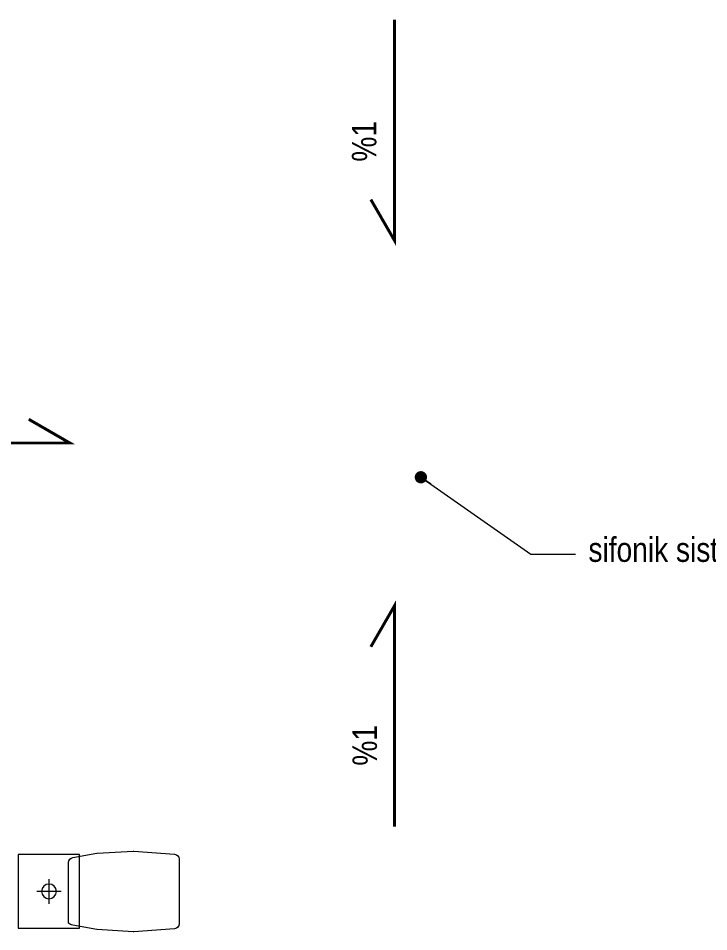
# Model space of a CAD drawing. Extents: x -1417 to 34975, y -245 to 8298.
# Drawn here: x 31801.3 to 32082.7, y 1836.1 to 2208.2 of the extents above; entities that cross this region are included whole.
import ezdxf
from ezdxf.enums import TextEntityAlignment as Align

# ---------------------------------------------------------------- set-up
doc = ezdxf.new("R2010")
doc.units = 0
doc.layers.get('0').update_dxf_attribs({"color": 9, "lineweight": 9})
doc.layers.add('06C', color=9, linetype='Continuous', lineweight=9)
doc.layers.add('21', color=9, linetype='Continuous', lineweight=9)
doc.styles.add('MuuM_TEXT-STANDART', font='ARIALN.TTF')
doc.dimstyles.new('MuuM_DIM100', dxfattribs={"dimscale": 10, "dimtxt": 2, "dimasz": 1, "dimexe": 1, "dimexo": 1, "dimgap": 1, "dimtad": 1, "dimdec": 1, "dimrnd": 0.5, "dimdsep": 46, "dimtxsty": 'MuuM_TEXT-STANDART', "dimblk": 'ARCHTICK', "dimcen": 0, "dimdle": 0.15, "dimclrd": 256, "dimclre": 256, "dimclrt": 256, "dimadec": 0, "dimazin": 0, "dimtfac": 5, "dimtdec": 1, "dimtix": 1, "dimtmove": 2, "dimatfit": 3, "dimldrblk": 'DOT', "dimfxl": 0.2, "dimtolj": 1, "dimlwd": -1, "dimlwe": -1, "dimarcsym": 0})

# ---------------------------------------------------------------- blocks, each defined once
blk = doc.blocks.new('_ArchTick')
at = {"color": 0, "linetype": 'ByBlock', "const_width": 0.15}
blk.add_lwpolyline([(-0.5, -0.5), (0.5, 0.5)], dxfattribs=at)
blk = doc.blocks.new('_Dot')
at = {"color": 0, "linetype": 'ByBlock', "lineweight": -2}
blk.add_line((-0.5, 0), (-1, 0), dxfattribs=at)
at = {"color": 0, "linetype": 'ByBlock', "const_width": 0.5}
blk.add_lwpolyline([(-0.25, 0, 1), (0.25, 0, 1)], format="xyb", close=True, dxfattribs=at)
blk = doc.blocks.new('ARKTOS')
for p, q in [((-8, -5), (-8, 5)), ((-3, 0), (-13, 0))]:
    blk.add_line(p, q)
blk.add_lwpolyline([(-20.5, 15), (4.5, 15), (4.5, -15), (-20.5, -15)], close=True)
at = {"linetype": 'ByBlock'}
for points in [[(0, -11.83, 0.363965), (1.65, -13.8), (11.44, -15.53, 0.029047), (11.67, -15.56), (26.26, -16.41, 0.033251), (26.53, -16.41), (43.16, -15.17, 0.392539), (45.01, -13.17), (45.01, 13.17, 0.392539), (43.16, 15.17), (26.53, 16.41, 0.033251), (26.26, 16.41), (11.67, 15.56, 0.029047), (11.44, 15.53), (1.65, 13.8, 0.047994), (0, 12.97), (0, -11.83)], [(0, -11.83, 0.229142), (0.76, -13.4, 0.044394)]]:
    blk.add_lwpolyline(points, format="xyb", dxfattribs=at)
blk.add_circle((-8, 0), 3)
blk = doc.blocks.new('p-vw-catiaydinlatmaelemanlari')
at = {"layer": '06C', "color": 0, "linetype": 'ByBlock', "xscale": -1, "rotation": 180}
blk.add_blockref('ARKTOS', (31821.86, 1852.5), dxfattribs=at)

msp = doc.modelspace()

# ---------------------------------------------------------------- linework, layer by layer
at = {"layer": '21', "const_width": 1.2}
for points in [[(31954.68, 2207.56), (31954.68, 2117.56), (31945, 2134.32)], [(31732.37, 2035.15), (31822.37, 2035.15), (31805.6, 2044.83)], [(31954.68, 1878.93), (31954.68, 1968.93), (31945, 1952.16)]]:
    msp.add_lwpolyline(points, dxfattribs=at)

# ---------------------------------------------------------------- block references
msp.add_blockref('p-vw-catiaydinlatmaelemanlari', (0, 0))

# ---------------------------------------------------------------- texts
at = {"layer": '21', "style": 'MuuM_TEXT-STANDART'}
msp.add_text('sifonik sistem çatı süzgeci', height=10, dxfattribs=at).set_placement((32033.66, 1996.74), align=Align.TOP_LEFT)
at = {"layer": '21', "char_height": 10, "width": 119.8316, "rotation": 90, "style": 'MuuM_TEXT-STANDART'}
for insert, attachment_point in [((31937.26, 2149.76), 1), ((31937.51, 1920.29), 3)]:
    msp.add_mtext('%1', dxfattribs=dict(at, insert=insert, attachment_point=attachment_point))

# ---------------------------------------------------------------- leaders
at = {"layer": '21'}
msp.add_leader([(31965.39, 2021.2), (32010.23, 1989.81), (32028.32, 1989.81)], dimstyle='MuuM_DIM100', override={"dimasz": 0.5}, dxfattribs=at)

doc.saveas('drawing.dxf')
